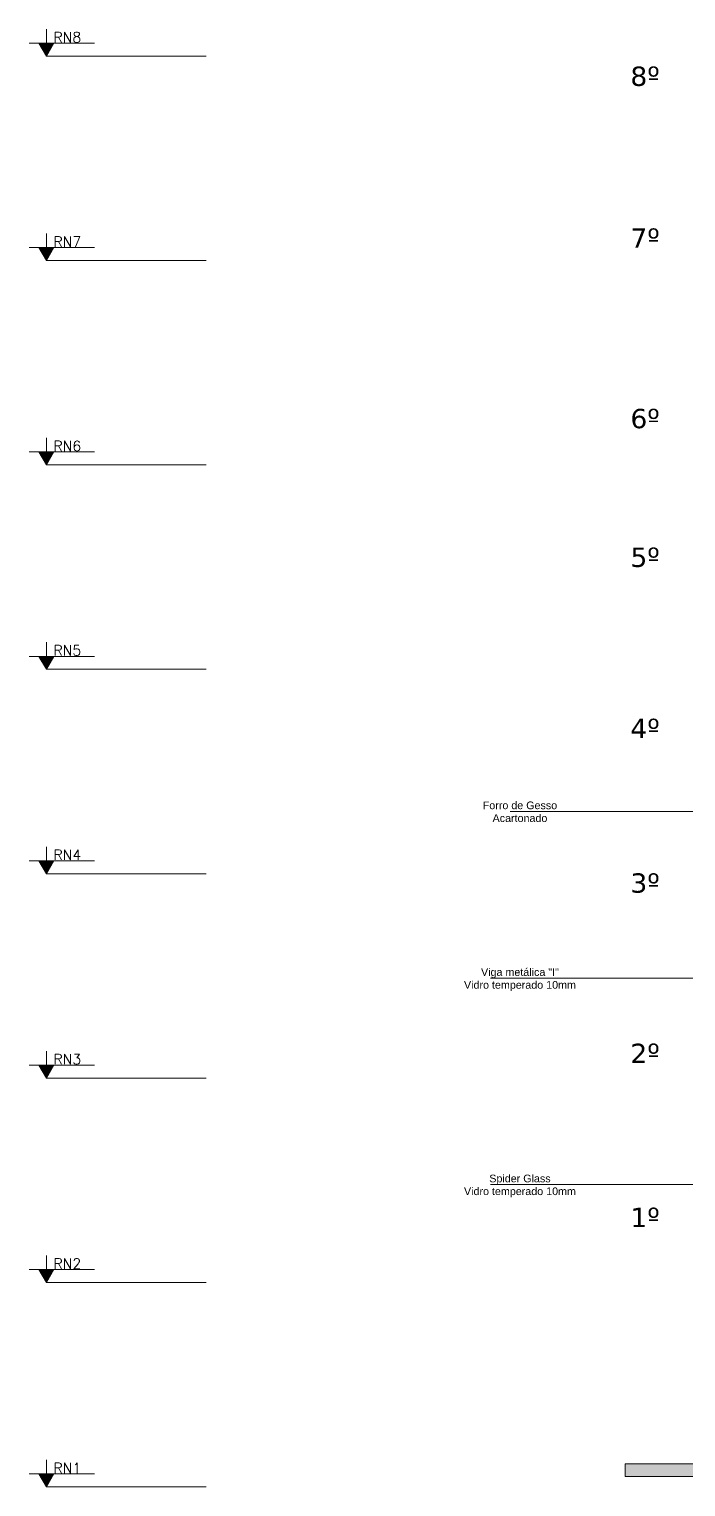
# Model space of a CAD drawing. Header units: millimetres. Extents: x 1135 to 1350, y 205 to 283.
# Drawn here: x 1290.07 to 1302.91, y 224.7 to 253.23 of the extents above; entities that cross this region are included whole.
import ezdxf

# ---------------------------------------------------------------- set-up
doc = ezdxf.new("R2010")
doc.units = ezdxf.units.MM
doc.header["$LTSCALE"] = 10
for name, color, linetype, lineweight in [('COTA', 90, 'Continuous', 9), ('pn 02', 16, 'Continuous', 20), ('PN-01', 90, 'Continuous', 13)]:
    doc.layers.add(name, color=color, linetype=linetype, lineweight=lineweight)
doc.styles.add('cotanivel', font='verdana.TTF', dxfattribs={"height": 3})
doc.styles.get("Standard").update_dxf_attribs({"font": 'simplex.shx'})

msp = doc.modelspace()

# ---------------------------------------------------------------- hatches: boundary and pattern name
at = {"layer": 'COTA'}
msp.add_hatch(color=256, dxfattribs=at).paths.add_polyline_path([(1303.979, 225.15), (1301.729, 225.15), (1301.729, 224.9), (1303.979, 224.9)])
at = {"layer": 'pn 02'}
for points in [[(1290.552, 252.953), (1290.26, 252.953), (1290.406, 252.7)], [(1290.552, 248.953), (1290.26, 248.953), (1290.406, 248.7)], [(1290.552, 244.953), (1290.26, 244.953), (1290.406, 244.7)], [(1290.552, 240.953), (1290.26, 240.953), (1290.406, 240.7)], [(1290.552, 236.953), (1290.26, 236.953), (1290.406, 236.7)], [(1290.552, 232.953), (1290.26, 232.953), (1290.406, 232.7)], [(1290.552, 228.953), (1290.26, 228.953), (1290.406, 228.7)], [(1290.552, 224.953), (1290.26, 224.953), (1290.406, 224.7)]]:
    msp.add_hatch(color=256, dxfattribs=at).paths.add_polyline_path(points)

# ---------------------------------------------------------------- linework, layer by layer
at = {"layer": 'COTA'}
for p, q in [((1307.017, 237.919), (1299.48, 237.919)), ((1306.629, 234.655), (1299.093, 234.655)), ((1303.782, 230.617), (1299.093, 230.617))]:
    msp.add_line(p, q, dxfattribs=at)
at = {"layer": 'pn 02'}
for p, q in [((1290.406, 252.7), (1290.406, 253.228)), ((1290.069, 252.953), (1291.349, 252.953)), ((1290.406, 248.7), (1290.406, 249.228)), ((1290.069, 248.953), (1291.349, 248.953)), ((1290.406, 244.7), (1290.406, 245.228)), ((1290.069, 244.953), (1291.349, 244.953)), ((1290.406, 240.7), (1290.406, 241.228)), ((1290.069, 240.953), (1291.349, 240.953)), ((1290.406, 236.7), (1290.406, 237.228)), ((1290.069, 236.953), (1291.349, 236.953)), ((1290.406, 232.7), (1290.406, 233.228)), ((1290.069, 232.953), (1291.349, 232.953)), ((1290.406, 228.7), (1290.406, 229.228)), ((1290.069, 228.953), (1291.349, 228.953)), ((1290.406, 224.7), (1290.406, 225.228)), ((1301.729, 225.15), (1301.729, 224.9)), ((1303.979, 225.15), (1301.729, 225.15)), ((1290.069, 224.953), (1291.349, 224.953)), ((1303.979, 224.9), (1301.729, 224.9))]:
    msp.add_line(p, q, dxfattribs=at)
for points in [[(1290.406, 252.7), (1290.552, 252.953), (1290.26, 252.953)], [(1290.406, 248.7), (1290.552, 248.953), (1290.26, 248.953)], [(1290.406, 244.7), (1290.552, 244.953), (1290.26, 244.953)], [(1290.406, 240.7), (1290.552, 240.953), (1290.26, 240.953)], [(1290.406, 236.7), (1290.552, 236.953), (1290.26, 236.953)], [(1290.406, 232.7), (1290.552, 232.953), (1290.26, 232.953)], [(1290.406, 228.7), (1290.552, 228.953), (1290.26, 228.953)], [(1290.406, 224.7), (1290.552, 224.953), (1290.26, 224.953)]]:
    msp.add_lwpolyline(points, close=True, dxfattribs=at)
at = {"layer": 'PN-01'}
for p, q in [((1290.406, 252.7), (1293.529, 252.7)), ((1290.406, 248.7), (1293.529, 248.7)), ((1290.406, 244.7), (1293.529, 244.7)), ((1290.406, 240.7), (1293.529, 240.7)), ((1290.406, 236.7), (1293.529, 236.7)), ((1290.406, 232.7), (1293.529, 232.7)), ((1290.406, 228.7), (1293.529, 228.7)), ((1290.406, 224.7), (1293.529, 224.7))]:
    msp.add_line(p, q, dxfattribs=at)

# ---------------------------------------------------------------- texts
at = {"layer": 'COTA'}
for s, p in [('RN8', (1290.546, 252.969)), ('RN7', (1290.546, 248.969)), ('RN6', (1290.546, 244.969)), ('RN5', (1290.546, 240.969)), ('RN4', (1290.546, 236.969)), ('RN3', (1290.546, 232.969)), ('RN2', (1290.546, 228.969)), ('RN1', (1290.546, 224.969))]:
    msp.add_text(s, height=0.2, dxfattribs=at).set_placement(p)
at = {"layer": 'COTA', "style": 'cotanivel'}
for s, p in [('8º', (1301.829, 252.117)), ('7º', (1301.829, 248.949)), ('6º', (1301.829, 245.418)), ('5º', (1301.829, 242.703)), ('4º', (1301.829, 239.353)), ('3º', (1301.829, 236.328)), ('2º', (1301.829, 232.995)), ('1º', (1301.829, 229.784))]:
    msp.add_text(s, height=0.378, dxfattribs=at).set_placement(p)
at = {"layer": 'COTA', "char_height": 0.15, "width": 3.564, "attachment_point": 2}
for s, insert in [('{\\fArial|b0|i0|c0|p34;Forro de Gesso \\PAcartonado}', (1299.669, 238.112)), ('{\\fArial|b0|i0|c0|p34;Viga metálica "I"\\PVidro temperado 10mm}', (1299.669, 234.849)), ('{\\fArial|b0|i0|c0|p34;Spider Glass\\PVidro temperado 10mm}', (1299.669, 230.81))]:
    msp.add_mtext(s, dxfattribs=dict(at, insert=insert))

doc.saveas('drawing.dxf')
